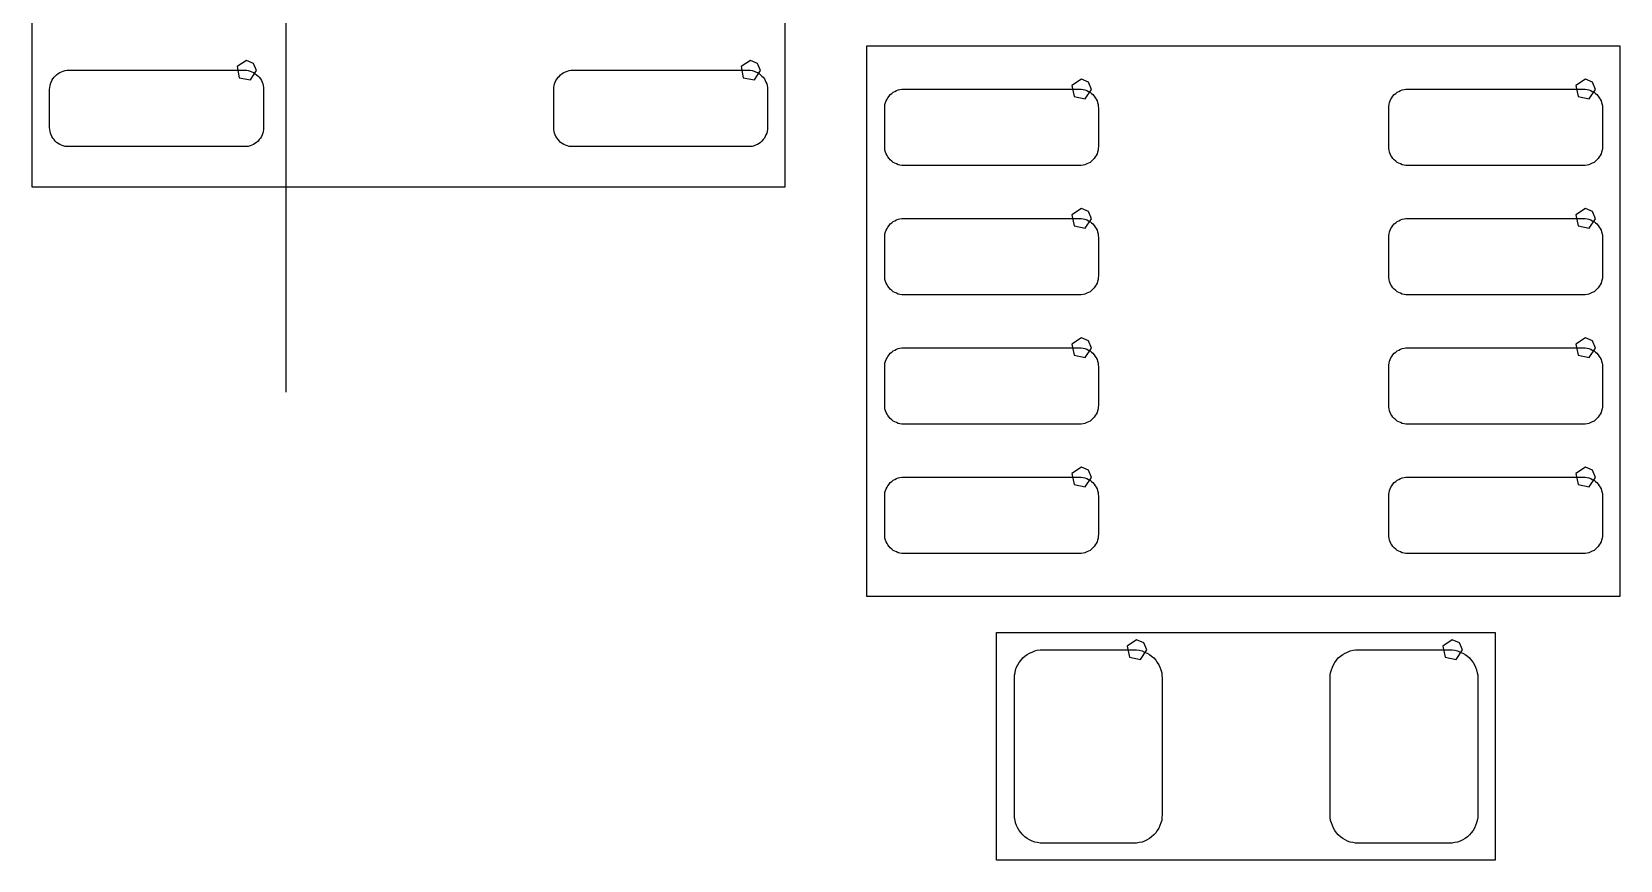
# Model space of a CAD drawing. Extents: x 114 to 258, y 8 to 198.
# Drawn here: x 204.55 to 220.15, y 170.22 to 178.35 of the extents above; entities that cross this region are included whole.
import ezdxf

# ---------------------------------------------------------------- set-up
doc = ezdxf.new("R2010")
doc.units = 0

msp = doc.modelspace()

# ---------------------------------------------------------------- linework, layer by layer
at = {"layer": 'Layer 1', "color": 7}
for points in [[(207.0481, 174.81022), (207.0481, 198.00804)], [(204.54874, 185.98876), (204.54874, 176.82952)], [(211.94776, 176.82952), (211.94776, 185.98876)], [(220.14942, 178.20874), (212.74786, 178.20874)], [(212.74786, 178.20874), (212.74786, 172.8087)], [(220.14942, 172.8087), (220.14942, 178.20874)], [(206.657194, 178.070234), (206.564806, 178.008502), (206.586483, 177.899523), (206.695462, 177.877846), (206.757194, 177.970234), (206.727905, 178.040945), (206.657194, 178.070234), (206.657194, 178.070234)], [(211.607146, 178.070234), (211.514758, 178.008502), (211.536435, 177.899523), (211.645414, 177.877846), (211.707146, 177.970234), (211.677857, 178.040945), (211.607146, 178.070234), (211.607146, 178.070234)], [(204.73416, 177.84044), (204.73924, 177.85568)], [(204.73924, 177.85568), (204.74686, 177.87346)], [(204.74686, 177.87346), (204.75702, 177.8887)], [(204.75702, 177.8887), (204.76718, 177.90394)], [(204.76718, 177.90394), (204.77988, 177.91664)], [(204.77988, 177.91664), (204.79258, 177.92934)], [(204.79258, 177.92934), (204.80782, 177.94204)], [(204.80782, 177.94204), (204.82306, 177.94966)], [(204.82306, 177.94966), (204.84084, 177.95728)], [(204.84084, 177.95728), (204.85862, 177.9649)], [(204.85862, 177.9649), (204.8764, 177.96998)], [(204.8764, 177.96998), (204.89418, 177.97252)], [(204.89418, 177.97252), (204.91196, 177.97252)], [(204.91196, 177.97252), (206.63662, 177.97252)], [(206.63662, 177.97252), (206.65694, 177.97252)], [(206.65694, 177.97252), (206.67472, 177.96998)], [(206.67472, 177.96998), (206.6925, 177.9649)], [(206.6925, 177.9649), (206.71028, 177.95728)], [(206.71028, 177.95728), (206.72552, 177.94966)], [(206.72552, 177.94966), (206.74076, 177.94204)], [(206.74076, 177.94204), (206.756, 177.92934)], [(206.756, 177.92934), (206.77124, 177.91664)], [(206.77124, 177.91664), (206.7814, 177.90394)], [(206.7814, 177.90394), (206.7941, 177.8887)], [(206.7941, 177.8887), (206.80426, 177.87346)], [(206.80426, 177.87346), (206.81188, 177.85568)], [(206.81188, 177.85568), (206.81696, 177.84044)], [(209.68208, 177.84044), (209.6897, 177.85568)], [(209.6897, 177.85568), (209.69732, 177.87346)], [(209.69732, 177.87346), (209.70748, 177.8887)], [(209.70748, 177.8887), (209.71764, 177.90394)], [(209.71764, 177.90394), (209.73034, 177.91664)], [(209.73034, 177.91664), (209.74304, 177.92934)], [(209.74304, 177.92934), (209.75828, 177.94204)], [(209.75828, 177.94204), (209.77352, 177.94966)], [(209.77352, 177.94966), (209.7913, 177.95728)], [(209.7913, 177.95728), (209.80908, 177.9649)], [(209.80908, 177.9649), (209.82686, 177.96998)], [(209.82686, 177.96998), (209.84464, 177.97252)], [(209.84464, 177.97252), (209.86242, 177.97252)], [(209.86242, 177.97252), (211.58708, 177.97252)], [(211.58708, 177.97252), (211.60486, 177.97252)], [(211.60486, 177.97252), (211.62518, 177.96998)], [(211.62518, 177.96998), (211.64296, 177.9649)], [(211.64296, 177.9649), (211.6582, 177.95728)], [(211.6582, 177.95728), (211.67598, 177.94966)], [(211.67598, 177.94966), (211.69122, 177.94204)], [(211.69122, 177.94204), (211.70646, 177.92934)], [(211.70646, 177.92934), (211.71916, 177.91664)], [(211.71916, 177.91664), (211.73186, 177.90394)], [(211.73186, 177.90394), (211.74456, 177.8887)], [(211.74456, 177.8887), (211.75218, 177.87346)], [(211.75218, 177.87346), (211.7598, 177.85568)], [(211.7598, 177.85568), (211.76742, 177.84044)], [(214.857076, 177.885322), (214.764688, 177.82359), (214.786365, 177.714611), (214.895344, 177.692934), (214.957076, 177.785322), (214.927787, 177.856033), (214.857076, 177.885322), (214.857076, 177.885322)], [(219.807282, 177.885322), (219.714894, 177.82359), (219.736571, 177.714611), (219.84555, 177.692934), (219.907282, 177.785322), (219.877993, 177.856033), (219.807282, 177.885322), (219.807282, 177.885322)], [(204.724, 177.78456), (204.72654, 177.80234)], [(204.724, 177.41118), (204.724, 177.78456)], [(204.72654, 177.80234), (204.72908, 177.82266)], [(204.72908, 177.82266), (204.73416, 177.84044)], [(206.81696, 177.84044), (206.82204, 177.82266)], [(206.82204, 177.82266), (206.82458, 177.80234)], [(206.82458, 177.80234), (206.82458, 177.78456)], [(206.82458, 177.78456), (206.82458, 177.41118)], [(209.67446, 177.78456), (209.677, 177.80234)], [(209.67446, 177.41118), (209.67446, 177.78456)], [(209.677, 177.80234), (209.67954, 177.82266)], [(209.67954, 177.82266), (209.68208, 177.84044)], [(211.76742, 177.84044), (211.7725, 177.82266)], [(211.7725, 177.82266), (211.77504, 177.80234)], [(211.77504, 177.80234), (211.77504, 177.78456)], [(211.77504, 177.78456), (211.77504, 177.41118)], [(212.94852, 177.68804), (212.95614, 177.70328)], [(212.95614, 177.70328), (212.96884, 177.71852)], [(212.96884, 177.71852), (212.979, 177.73376)], [(212.979, 177.73376), (212.99424, 177.74392)], [(212.99424, 177.74392), (213.00948, 177.75662)], [(213.00948, 177.75662), (213.02472, 177.76424)], [(213.02472, 177.76424), (213.03996, 177.7744)], [(213.03996, 177.7744), (213.05774, 177.77948)], [(213.05774, 177.77948), (213.07552, 177.78456)], [(213.07552, 177.78456), (213.0933, 177.7871)], [(213.0933, 177.7871), (213.11362, 177.7871)], [(213.11362, 177.7871), (214.83828, 177.7871)], [(214.83828, 177.7871), (214.85606, 177.7871)], [(214.85606, 177.7871), (214.87384, 177.78456)], [(214.87384, 177.78456), (214.89162, 177.77948)], [(214.89162, 177.77948), (214.9094, 177.7744)], [(214.9094, 177.7744), (214.92718, 177.76424)], [(214.92718, 177.76424), (214.94242, 177.75662)], [(214.94242, 177.75662), (214.95766, 177.74392)], [(214.95766, 177.74392), (214.97036, 177.73376)], [(214.97036, 177.73376), (214.98306, 177.71852)], [(214.98306, 177.71852), (214.99322, 177.70328)], [(214.99322, 177.70328), (215.00338, 177.68804)], [(217.89644, 177.68804), (217.9066, 177.70328)], [(217.9066, 177.70328), (217.91676, 177.71852)], [(217.91676, 177.71852), (217.92946, 177.73376)], [(217.92946, 177.73376), (217.9447, 177.74392)], [(217.9447, 177.74392), (217.9574, 177.75662)], [(217.9574, 177.75662), (217.97518, 177.76424)], [(217.97518, 177.76424), (217.99042, 177.7744)], [(217.99042, 177.7744), (218.0082, 177.77948)], [(218.0082, 177.77948), (218.02598, 177.78456)], [(218.02598, 177.78456), (218.04376, 177.7871)], [(218.04376, 177.7871), (218.06154, 177.7871)], [(218.06154, 177.7871), (219.78874, 177.7871)], [(219.78874, 177.7871), (219.80652, 177.7871)], [(219.80652, 177.7871), (219.8243, 177.78456)], [(219.8243, 177.78456), (219.84208, 177.77948)], [(219.84208, 177.77948), (219.85986, 177.7744)], [(219.85986, 177.7744), (219.8751, 177.76424)], [(219.8751, 177.76424), (219.89288, 177.75662)], [(219.89288, 177.75662), (219.90558, 177.74392)], [(219.90558, 177.74392), (219.92082, 177.73376)], [(219.92082, 177.73376), (219.93352, 177.71852)], [(219.93352, 177.71852), (219.94368, 177.70328)], [(219.94368, 177.70328), (219.95384, 177.68804)], [(212.92566, 177.61946), (212.9282, 177.63724)], [(212.92566, 177.59914), (212.92566, 177.61946)], [(212.92566, 177.22576), (212.92566, 177.59914)], [(212.9282, 177.63724), (212.93328, 177.65502)], [(212.93328, 177.65502), (212.93836, 177.6728)], [(212.93836, 177.6728), (212.94852, 177.68804)], [(215.00338, 177.68804), (215.011, 177.6728)], [(215.011, 177.6728), (215.01608, 177.65502)], [(215.01608, 177.65502), (215.02116, 177.63724)], [(215.02116, 177.63724), (215.0237, 177.61946)], [(215.0237, 177.61946), (215.02624, 177.59914)], [(215.02624, 177.59914), (215.02624, 177.22576)], [(217.87612, 177.61946), (217.87866, 177.63724)], [(217.87612, 177.59914), (217.87612, 177.61946)], [(217.87612, 177.22576), (217.87612, 177.59914)], [(217.87866, 177.63724), (217.88374, 177.65502)], [(217.88374, 177.65502), (217.88882, 177.6728)], [(217.88882, 177.6728), (217.89644, 177.68804)], [(219.95384, 177.68804), (219.96146, 177.6728)], [(219.96146, 177.6728), (219.96654, 177.65502)], [(219.96654, 177.65502), (219.97162, 177.63724)], [(219.97162, 177.63724), (219.97416, 177.61946)], [(219.97416, 177.61946), (219.97416, 177.59914)], [(219.97416, 177.59914), (219.97416, 177.22576)], [(204.72654, 177.39086), (204.724, 177.41118)], [(204.72908, 177.37308), (204.72654, 177.39086)], [(206.82458, 177.39086), (206.82204, 177.37308)], [(206.82458, 177.41118), (206.82458, 177.39086)], [(209.677, 177.39086), (209.67446, 177.41118)], [(209.67954, 177.37308), (209.677, 177.39086)], [(211.77504, 177.39086), (211.7725, 177.37308)], [(211.77504, 177.41118), (211.77504, 177.39086)], [(204.73416, 177.3553), (204.72908, 177.37308)], [(204.73924, 177.33752), (204.73416, 177.3553)], [(204.74686, 177.32228), (204.73924, 177.33752)], [(204.75702, 177.30704), (204.74686, 177.32228)], [(204.76718, 177.2918), (204.75702, 177.30704)], [(204.77988, 177.27656), (204.76718, 177.2918)], [(204.79258, 177.26386), (204.77988, 177.27656)], [(204.80782, 177.2537), (204.79258, 177.26386)], [(204.82306, 177.24354), (204.80782, 177.2537)], [(204.84084, 177.23592), (204.82306, 177.24354)], [(204.85862, 177.23084), (204.84084, 177.23592)], [(204.8764, 177.22576), (204.85862, 177.23084)], [(204.89418, 177.22322), (204.8764, 177.22576)], [(206.67472, 177.22576), (206.65694, 177.22322)], [(206.6925, 177.23084), (206.67472, 177.22576)], [(206.71028, 177.23592), (206.6925, 177.23084)], [(206.72552, 177.24354), (206.71028, 177.23592)], [(206.74076, 177.2537), (206.72552, 177.24354)], [(206.756, 177.26386), (206.74076, 177.2537)], [(206.77124, 177.27656), (206.756, 177.26386)], [(206.7814, 177.2918), (206.77124, 177.27656)], [(206.7941, 177.30704), (206.7814, 177.2918)], [(206.80426, 177.32228), (206.7941, 177.30704)], [(206.81188, 177.33752), (206.80426, 177.32228)], [(206.81696, 177.3553), (206.81188, 177.33752)], [(206.82204, 177.37308), (206.81696, 177.3553)], [(209.68208, 177.3553), (209.67954, 177.37308)], [(209.6897, 177.33752), (209.68208, 177.3553)], [(209.69732, 177.32228), (209.6897, 177.33752)], [(209.70748, 177.30704), (209.69732, 177.32228)], [(209.71764, 177.2918), (209.70748, 177.30704)], [(209.73034, 177.27656), (209.71764, 177.2918)], [(209.74304, 177.26386), (209.73034, 177.27656)], [(209.75828, 177.2537), (209.74304, 177.26386)], [(209.77352, 177.24354), (209.75828, 177.2537)], [(209.7913, 177.23592), (209.77352, 177.24354)], [(209.80908, 177.23084), (209.7913, 177.23592)], [(209.82686, 177.22576), (209.80908, 177.23084)], [(209.84464, 177.22322), (209.82686, 177.22576)], [(211.62518, 177.22576), (211.60486, 177.22322)], [(211.64296, 177.23084), (211.62518, 177.22576)], [(211.6582, 177.23592), (211.64296, 177.23084)], [(211.67598, 177.24354), (211.6582, 177.23592)], [(211.69122, 177.2537), (211.67598, 177.24354)], [(211.70646, 177.26386), (211.69122, 177.2537)], [(211.71916, 177.27656), (211.70646, 177.26386)], [(211.73186, 177.2918), (211.71916, 177.27656)], [(211.74456, 177.30704), (211.73186, 177.2918)], [(211.75218, 177.32228), (211.74456, 177.30704)], [(211.7598, 177.33752), (211.75218, 177.32228)], [(211.76742, 177.3553), (211.7598, 177.33752)], [(211.7725, 177.37308), (211.76742, 177.3553)], [(212.92566, 177.20544), (212.92566, 177.22576)], [(215.02624, 177.22576), (215.0237, 177.20544)], [(217.87612, 177.20544), (217.87612, 177.22576)], [(219.97416, 177.22576), (219.97416, 177.20544)], [(204.91196, 177.22322), (204.89418, 177.22322)], [(206.63662, 177.22322), (204.91196, 177.22322)], [(206.65694, 177.22322), (206.63662, 177.22322)], [(209.86242, 177.22322), (209.84464, 177.22322)], [(211.58708, 177.22322), (209.86242, 177.22322)], [(211.60486, 177.22322), (211.58708, 177.22322)], [(212.9282, 177.18766), (212.92566, 177.20544)], [(212.93328, 177.16988), (212.9282, 177.18766)], [(212.93836, 177.1521), (212.93328, 177.16988)], [(212.94852, 177.13686), (212.93836, 177.1521)], [(212.95614, 177.12162), (212.94852, 177.13686)], [(212.96884, 177.10638), (212.95614, 177.12162)], [(212.979, 177.09368), (212.96884, 177.10638)], [(212.99424, 177.08098), (212.979, 177.09368)], [(213.00948, 177.06828), (212.99424, 177.08098)], [(213.02472, 177.06066), (213.00948, 177.06828)], [(214.94242, 177.06828), (214.92718, 177.06066)], [(214.95766, 177.08098), (214.94242, 177.06828)], [(214.97036, 177.09368), (214.95766, 177.08098)], [(214.98306, 177.10638), (214.97036, 177.09368)], [(214.99322, 177.12162), (214.98306, 177.10638)], [(215.00338, 177.13686), (214.99322, 177.12162)], [(215.011, 177.1521), (215.00338, 177.13686)], [(215.01608, 177.16988), (215.011, 177.1521)], [(215.02116, 177.18766), (215.01608, 177.16988)], [(215.0237, 177.20544), (215.02116, 177.18766)], [(217.87866, 177.18766), (217.87612, 177.20544)], [(217.88374, 177.16988), (217.87866, 177.18766)], [(217.88882, 177.1521), (217.88374, 177.16988)], [(217.89644, 177.13686), (217.88882, 177.1521)], [(217.9066, 177.12162), (217.89644, 177.13686)], [(217.91676, 177.10638), (217.9066, 177.12162)], [(217.92946, 177.09368), (217.91676, 177.10638)], [(217.9447, 177.08098), (217.92946, 177.09368)], [(217.9574, 177.06828), (217.9447, 177.08098)], [(217.97518, 177.06066), (217.9574, 177.06828)], [(219.89288, 177.06828), (219.8751, 177.06066)], [(219.90558, 177.08098), (219.89288, 177.06828)], [(219.92082, 177.09368), (219.90558, 177.08098)], [(219.93352, 177.10638), (219.92082, 177.09368)], [(219.94368, 177.12162), (219.93352, 177.10638)], [(219.95384, 177.13686), (219.94368, 177.12162)], [(219.96146, 177.1521), (219.95384, 177.13686)], [(219.96654, 177.16988), (219.96146, 177.1521)], [(219.97162, 177.18766), (219.96654, 177.16988)], [(219.97416, 177.20544), (219.97162, 177.18766)], [(213.03996, 177.05304), (213.02472, 177.06066)], [(213.05774, 177.04542), (213.03996, 177.05304)], [(213.07552, 177.04034), (213.05774, 177.04542)], [(213.0933, 177.0378), (213.07552, 177.04034)], [(213.11362, 177.0378), (213.0933, 177.0378)], [(214.83828, 177.0378), (213.11362, 177.0378)], [(214.85606, 177.0378), (214.83828, 177.0378)], [(214.87384, 177.04034), (214.85606, 177.0378)], [(214.89162, 177.04542), (214.87384, 177.04034)], [(214.9094, 177.05304), (214.89162, 177.04542)], [(214.92718, 177.06066), (214.9094, 177.05304)], [(217.99042, 177.05304), (217.97518, 177.06066)], [(218.0082, 177.04542), (217.99042, 177.05304)], [(218.02598, 177.04034), (218.0082, 177.04542)], [(218.04376, 177.0378), (218.02598, 177.04034)], [(218.06154, 177.0378), (218.04376, 177.0378)], [(219.78874, 177.0378), (218.06154, 177.0378)], [(219.80652, 177.0378), (219.78874, 177.0378)], [(219.8243, 177.04034), (219.80652, 177.0378)], [(219.84208, 177.04542), (219.8243, 177.04034)], [(219.85986, 177.05304), (219.84208, 177.04542)], [(219.8751, 177.06066), (219.85986, 177.05304)], [(204.54874, 176.82952), (211.94776, 176.82952)], [(214.857076, 176.615322), (214.764688, 176.55359), (214.786365, 176.444611), (214.895344, 176.422934), (214.957076, 176.515322), (214.927787, 176.586033), (214.857076, 176.615322), (214.857076, 176.615322)], [(219.807282, 176.615322), (219.714894, 176.55359), (219.736571, 176.444611), (219.84555, 176.422934), (219.907282, 176.515322), (219.877993, 176.586033), (219.807282, 176.615322), (219.807282, 176.615322)], [(212.95614, 176.43328), (212.96884, 176.44852)], [(212.96884, 176.44852), (212.979, 176.46376)], [(212.979, 176.46376), (212.99424, 176.47392)], [(212.99424, 176.47392), (213.00948, 176.48662)], [(213.00948, 176.48662), (213.02472, 176.49424)], [(213.02472, 176.49424), (213.03996, 176.5044)], [(213.03996, 176.5044), (213.05774, 176.50948)], [(213.05774, 176.50948), (213.07552, 176.51456)], [(213.07552, 176.51456), (213.0933, 176.5171)], [(213.0933, 176.5171), (213.11362, 176.5171)], [(213.11362, 176.5171), (214.83828, 176.5171)], [(214.83828, 176.5171), (214.85606, 176.5171)], [(214.85606, 176.5171), (214.87384, 176.51456)], [(214.87384, 176.51456), (214.89162, 176.50948)], [(214.89162, 176.50948), (214.9094, 176.5044)], [(214.9094, 176.5044), (214.92718, 176.49424)], [(214.92718, 176.49424), (214.94242, 176.48662)], [(214.94242, 176.48662), (214.95766, 176.47392)], [(214.95766, 176.47392), (214.97036, 176.46376)], [(214.97036, 176.46376), (214.98306, 176.44852)], [(214.98306, 176.44852), (214.99322, 176.43328)], [(217.9066, 176.43328), (217.91676, 176.44852)], [(217.91676, 176.44852), (217.92946, 176.46376)], [(217.92946, 176.46376), (217.9447, 176.47392)], [(217.9447, 176.47392), (217.9574, 176.48662)], [(217.9574, 176.48662), (217.97518, 176.49424)], [(217.97518, 176.49424), (217.99042, 176.5044)], [(217.99042, 176.5044), (218.0082, 176.50948)], [(218.0082, 176.50948), (218.02598, 176.51456)], [(218.02598, 176.51456), (218.04376, 176.5171)], [(218.04376, 176.5171), (218.06154, 176.5171)], [(218.06154, 176.5171), (219.78874, 176.5171)], [(219.78874, 176.5171), (219.80652, 176.5171)], [(219.80652, 176.5171), (219.8243, 176.51456)], [(219.8243, 176.51456), (219.84208, 176.50948)], [(219.84208, 176.50948), (219.85986, 176.5044)], [(219.85986, 176.5044), (219.8751, 176.49424)], [(219.8751, 176.49424), (219.89288, 176.48662)], [(219.89288, 176.48662), (219.90558, 176.47392)], [(219.90558, 176.47392), (219.92082, 176.46376)], [(219.92082, 176.46376), (219.93352, 176.44852)], [(219.93352, 176.44852), (219.94368, 176.43328)], [(212.92566, 176.34946), (212.9282, 176.36724)], [(212.92566, 176.32914), (212.92566, 176.34946)], [(212.92566, 175.95576), (212.92566, 176.32914)], [(212.9282, 176.36724), (212.93328, 176.38502)], [(212.93328, 176.38502), (212.93836, 176.4028)], [(212.93836, 176.4028), (212.94852, 176.41804)], [(212.94852, 176.41804), (212.95614, 176.43328)], [(214.99322, 176.43328), (215.00338, 176.41804)], [(215.00338, 176.41804), (215.011, 176.4028)], [(215.011, 176.4028), (215.01608, 176.38502)], [(215.01608, 176.38502), (215.02116, 176.36724)], [(215.02116, 176.36724), (215.0237, 176.34946)], [(215.0237, 176.34946), (215.02624, 176.32914)], [(215.02624, 176.32914), (215.02624, 175.95576)], [(217.87612, 176.34946), (217.87866, 176.36724)], [(217.87612, 176.32914), (217.87612, 176.34946)], [(217.87612, 175.95576), (217.87612, 176.32914)], [(217.87866, 176.36724), (217.88374, 176.38502)], [(217.88374, 176.38502), (217.88882, 176.4028)], [(217.88882, 176.4028), (217.89644, 176.41804)], [(217.89644, 176.41804), (217.9066, 176.43328)], [(219.94368, 176.43328), (219.95384, 176.41804)], [(219.95384, 176.41804), (219.96146, 176.4028)], [(219.96146, 176.4028), (219.96654, 176.38502)], [(219.96654, 176.38502), (219.97162, 176.36724)], [(219.97162, 176.36724), (219.97416, 176.34946)], [(219.97416, 176.34946), (219.97416, 176.32914)], [(219.97416, 176.32914), (219.97416, 175.95576)], [(212.92566, 175.93544), (212.92566, 175.95576)], [(212.9282, 175.91766), (212.92566, 175.93544)], [(212.93328, 175.89988), (212.9282, 175.91766)], [(212.93836, 175.8821), (212.93328, 175.89988)], [(212.94852, 175.86686), (212.93836, 175.8821)], [(212.95614, 175.85162), (212.94852, 175.86686)], [(212.96884, 175.83638), (212.95614, 175.85162)], [(212.979, 175.82368), (212.96884, 175.83638)], [(212.99424, 175.81098), (212.979, 175.82368)], [(214.97036, 175.82368), (214.95766, 175.81098)], [(214.98306, 175.83638), (214.97036, 175.82368)], [(214.99322, 175.85162), (214.98306, 175.83638)], [(215.00338, 175.86686), (214.99322, 175.85162)], [(215.011, 175.8821), (215.00338, 175.86686)], [(215.01608, 175.89988), (215.011, 175.8821)], [(215.02116, 175.91766), (215.01608, 175.89988)], [(215.0237, 175.93544), (215.02116, 175.91766)], [(215.02624, 175.95576), (215.0237, 175.93544)], [(217.87612, 175.93544), (217.87612, 175.95576)], [(217.87866, 175.91766), (217.87612, 175.93544)], [(217.88374, 175.89988), (217.87866, 175.91766)], [(217.88882, 175.8821), (217.88374, 175.89988)], [(217.89644, 175.86686), (217.88882, 175.8821)], [(217.9066, 175.85162), (217.89644, 175.86686)], [(217.91676, 175.83638), (217.9066, 175.85162)], [(217.92946, 175.82368), (217.91676, 175.83638)], [(217.9447, 175.81098), (217.92946, 175.82368)], [(219.92082, 175.82368), (219.90558, 175.81098)], [(219.93352, 175.83638), (219.92082, 175.82368)], [(219.94368, 175.85162), (219.93352, 175.83638)], [(219.95384, 175.86686), (219.94368, 175.85162)], [(219.96146, 175.8821), (219.95384, 175.86686)], [(219.96654, 175.89988), (219.96146, 175.8821)], [(219.97162, 175.91766), (219.96654, 175.89988)], [(219.97416, 175.93544), (219.97162, 175.91766)], [(219.97416, 175.95576), (219.97416, 175.93544)], [(213.00948, 175.79828), (212.99424, 175.81098)], [(213.02472, 175.79066), (213.00948, 175.79828)], [(213.03996, 175.78304), (213.02472, 175.79066)], [(213.05774, 175.77542), (213.03996, 175.78304)], [(213.07552, 175.77034), (213.05774, 175.77542)], [(213.0933, 175.7678), (213.07552, 175.77034)], [(213.11362, 175.7678), (213.0933, 175.7678)], [(214.83828, 175.7678), (213.11362, 175.7678)], [(214.85606, 175.7678), (214.83828, 175.7678)], [(214.87384, 175.77034), (214.85606, 175.7678)], [(214.89162, 175.77542), (214.87384, 175.77034)], [(214.9094, 175.78304), (214.89162, 175.77542)], [(214.92718, 175.79066), (214.9094, 175.78304)], [(214.94242, 175.79828), (214.92718, 175.79066)], [(214.95766, 175.81098), (214.94242, 175.79828)], [(217.9574, 175.79828), (217.9447, 175.81098)], [(217.97518, 175.79066), (217.9574, 175.79828)], [(217.99042, 175.78304), (217.97518, 175.79066)], [(218.0082, 175.77542), (217.99042, 175.78304)], [(218.02598, 175.77034), (218.0082, 175.77542)], [(218.04376, 175.7678), (218.02598, 175.77034)], [(218.06154, 175.7678), (218.04376, 175.7678)], [(219.78874, 175.7678), (218.06154, 175.7678)], [(219.80652, 175.7678), (219.78874, 175.7678)], [(219.8243, 175.77034), (219.80652, 175.7678)], [(219.84208, 175.77542), (219.8243, 175.77034)], [(219.85986, 175.78304), (219.84208, 175.77542)], [(219.8751, 175.79066), (219.85986, 175.78304)], [(219.89288, 175.79828), (219.8751, 175.79066)], [(219.90558, 175.81098), (219.89288, 175.79828)], [(212.979, 175.19376), (212.99424, 175.20392)], [(212.99424, 175.20392), (213.00948, 175.21662)], [(213.00948, 175.21662), (213.02472, 175.22424)], [(213.02472, 175.22424), (213.03996, 175.2344)], [(213.03996, 175.2344), (213.05774, 175.23948)], [(213.05774, 175.23948), (213.07552, 175.24456)], [(213.07552, 175.24456), (213.0933, 175.2471)], [(213.0933, 175.2471), (213.11362, 175.2471)], [(213.11362, 175.2471), (214.83828, 175.2471)], [(214.857076, 175.345322), (214.764688, 175.28359), (214.786365, 175.174611), (214.895344, 175.152934), (214.957076, 175.245322), (214.927787, 175.316033), (214.857076, 175.345322), (214.857076, 175.345322)], [(214.83828, 175.2471), (214.85606, 175.2471)], [(214.85606, 175.2471), (214.87384, 175.24456)], [(214.87384, 175.24456), (214.89162, 175.23948)], [(214.89162, 175.23948), (214.9094, 175.2344)], [(214.9094, 175.2344), (214.92718, 175.22424)], [(214.92718, 175.22424), (214.94242, 175.21662)], [(214.94242, 175.21662), (214.95766, 175.20392)], [(214.95766, 175.20392), (214.97036, 175.19376)], [(217.92946, 175.19376), (217.9447, 175.20392)], [(217.9447, 175.20392), (217.9574, 175.21662)], [(217.9574, 175.21662), (217.97518, 175.22424)], [(217.97518, 175.22424), (217.99042, 175.2344)], [(217.99042, 175.2344), (218.0082, 175.23948)], [(218.0082, 175.23948), (218.02598, 175.24456)], [(218.02598, 175.24456), (218.04376, 175.2471)], [(218.04376, 175.2471), (218.06154, 175.2471)], [(218.06154, 175.2471), (219.78874, 175.2471)], [(219.807282, 175.345322), (219.714894, 175.28359), (219.736571, 175.174611), (219.84555, 175.152934), (219.907282, 175.245322), (219.877993, 175.316033), (219.807282, 175.345322), (219.807282, 175.345322)], [(219.78874, 175.2471), (219.80652, 175.2471)], [(219.80652, 175.2471), (219.8243, 175.24456)], [(219.8243, 175.24456), (219.84208, 175.23948)], [(219.84208, 175.23948), (219.85986, 175.2344)], [(219.85986, 175.2344), (219.8751, 175.22424)], [(219.8751, 175.22424), (219.89288, 175.21662)], [(219.89288, 175.21662), (219.90558, 175.20392)], [(219.90558, 175.20392), (219.92082, 175.19376)], [(212.92566, 175.07946), (212.9282, 175.09724)], [(212.92566, 175.05914), (212.92566, 175.07946)], [(212.92566, 174.68576), (212.92566, 175.05914)], [(212.9282, 175.09724), (212.93328, 175.11502)], [(212.93328, 175.11502), (212.93836, 175.1328)], [(212.93836, 175.1328), (212.94852, 175.14804)], [(212.94852, 175.14804), (212.95614, 175.16328)], [(212.95614, 175.16328), (212.96884, 175.17852)], [(212.96884, 175.17852), (212.979, 175.19376)], [(214.97036, 175.19376), (214.98306, 175.17852)], [(214.98306, 175.17852), (214.99322, 175.16328)], [(214.99322, 175.16328), (215.00338, 175.14804)], [(215.00338, 175.14804), (215.011, 175.1328)], [(215.011, 175.1328), (215.01608, 175.11502)], [(215.01608, 175.11502), (215.02116, 175.09724)], [(215.02116, 175.09724), (215.0237, 175.07946)], [(215.0237, 175.07946), (215.02624, 175.05914)], [(215.02624, 175.05914), (215.02624, 174.68576)], [(217.87612, 175.07946), (217.87866, 175.09724)], [(217.87612, 175.05914), (217.87612, 175.07946)], [(217.87612, 174.68576), (217.87612, 175.05914)], [(217.87866, 175.09724), (217.88374, 175.11502)], [(217.88374, 175.11502), (217.88882, 175.1328)], [(217.88882, 175.1328), (217.89644, 175.14804)], [(217.89644, 175.14804), (217.9066, 175.16328)], [(217.9066, 175.16328), (217.91676, 175.17852)], [(217.91676, 175.17852), (217.92946, 175.19376)], [(219.92082, 175.19376), (219.93352, 175.17852)], [(219.93352, 175.17852), (219.94368, 175.16328)], [(219.94368, 175.16328), (219.95384, 175.14804)], [(219.95384, 175.14804), (219.96146, 175.1328)], [(219.96146, 175.1328), (219.96654, 175.11502)], [(219.96654, 175.11502), (219.97162, 175.09724)], [(219.97162, 175.09724), (219.97416, 175.07946)], [(219.97416, 175.07946), (219.97416, 175.05914)], [(219.97416, 175.05914), (219.97416, 174.68576)], [(212.92566, 174.66544), (212.92566, 174.68576)], [(212.9282, 174.64766), (212.92566, 174.66544)], [(212.93328, 174.62988), (212.9282, 174.64766)], [(212.93836, 174.6121), (212.93328, 174.62988)], [(212.94852, 174.59686), (212.93836, 174.6121)], [(212.95614, 174.58162), (212.94852, 174.59686)], [(212.96884, 174.56638), (212.95614, 174.58162)], [(214.99322, 174.58162), (214.98306, 174.56638)], [(215.00338, 174.59686), (214.99322, 174.58162)], [(215.011, 174.6121), (215.00338, 174.59686)], [(215.01608, 174.62988), (215.011, 174.6121)], [(215.02116, 174.64766), (215.01608, 174.62988)], [(215.0237, 174.66544), (215.02116, 174.64766)], [(215.02624, 174.68576), (215.0237, 174.66544)], [(217.87612, 174.66544), (217.87612, 174.68576)], [(217.87866, 174.64766), (217.87612, 174.66544)], [(217.88374, 174.62988), (217.87866, 174.64766)], [(217.88882, 174.6121), (217.88374, 174.62988)], [(217.89644, 174.59686), (217.88882, 174.6121)], [(217.9066, 174.58162), (217.89644, 174.59686)], [(217.91676, 174.56638), (217.9066, 174.58162)], [(219.94368, 174.58162), (219.93352, 174.56638)], [(219.95384, 174.59686), (219.94368, 174.58162)], [(219.96146, 174.6121), (219.95384, 174.59686)], [(219.96654, 174.62988), (219.96146, 174.6121)], [(219.97162, 174.64766), (219.96654, 174.62988)], [(219.97416, 174.66544), (219.97162, 174.64766)], [(219.97416, 174.68576), (219.97416, 174.66544)], [(212.979, 174.55368), (212.96884, 174.56638)], [(212.99424, 174.54098), (212.979, 174.55368)], [(213.00948, 174.52828), (212.99424, 174.54098)], [(213.02472, 174.52066), (213.00948, 174.52828)], [(213.03996, 174.51304), (213.02472, 174.52066)], [(213.05774, 174.50542), (213.03996, 174.51304)], [(213.07552, 174.50034), (213.05774, 174.50542)], [(213.0933, 174.4978), (213.07552, 174.50034)], [(213.11362, 174.4978), (213.0933, 174.4978)], [(214.83828, 174.4978), (213.11362, 174.4978)], [(214.85606, 174.4978), (214.83828, 174.4978)], [(214.87384, 174.50034), (214.85606, 174.4978)], [(214.89162, 174.50542), (214.87384, 174.50034)], [(214.9094, 174.51304), (214.89162, 174.50542)], [(214.92718, 174.52066), (214.9094, 174.51304)], [(214.94242, 174.52828), (214.92718, 174.52066)], [(214.95766, 174.54098), (214.94242, 174.52828)], [(214.97036, 174.55368), (214.95766, 174.54098)], [(214.98306, 174.56638), (214.97036, 174.55368)], [(217.92946, 174.55368), (217.91676, 174.56638)], [(217.9447, 174.54098), (217.92946, 174.55368)], [(217.9574, 174.52828), (217.9447, 174.54098)], [(217.97518, 174.52066), (217.9574, 174.52828)], [(217.99042, 174.51304), (217.97518, 174.52066)], [(218.0082, 174.50542), (217.99042, 174.51304)], [(218.02598, 174.50034), (218.0082, 174.50542)], [(218.04376, 174.4978), (218.02598, 174.50034)], [(218.06154, 174.4978), (218.04376, 174.4978)], [(219.78874, 174.4978), (218.06154, 174.4978)], [(219.80652, 174.4978), (219.78874, 174.4978)], [(219.8243, 174.50034), (219.80652, 174.4978)], [(219.84208, 174.50542), (219.8243, 174.50034)], [(219.85986, 174.51304), (219.84208, 174.50542)], [(219.8751, 174.52066), (219.85986, 174.51304)], [(219.89288, 174.52828), (219.8751, 174.52066)], [(219.90558, 174.54098), (219.89288, 174.52828)], [(219.92082, 174.55368), (219.90558, 174.54098)], [(219.93352, 174.56638), (219.92082, 174.55368)], [(213.00948, 173.94662), (213.02472, 173.95424)], [(213.02472, 173.95424), (213.03996, 173.9644)], [(213.03996, 173.9644), (213.05774, 173.96948)], [(213.05774, 173.96948), (213.07552, 173.97456)], [(213.07552, 173.97456), (213.0933, 173.9771)], [(213.0933, 173.9771), (213.11362, 173.9771)], [(213.11362, 173.9771), (214.83828, 173.9771)], [(214.857076, 174.075322), (214.764688, 174.01359), (214.786365, 173.904611), (214.895344, 173.882934), (214.957076, 173.975322), (214.927787, 174.046033), (214.857076, 174.075322), (214.857076, 174.075322)], [(214.83828, 173.9771), (214.85606, 173.9771)], [(214.85606, 173.9771), (214.87384, 173.97456)], [(214.87384, 173.97456), (214.89162, 173.96948)], [(214.89162, 173.96948), (214.9094, 173.9644)], [(214.9094, 173.9644), (214.92718, 173.95424)], [(214.92718, 173.95424), (214.94242, 173.94662)], [(217.9574, 173.94662), (217.97518, 173.95424)], [(217.97518, 173.95424), (217.99042, 173.9644)], [(217.99042, 173.9644), (218.0082, 173.96948)], [(218.0082, 173.96948), (218.02598, 173.97456)], [(218.02598, 173.97456), (218.04376, 173.9771)], [(218.04376, 173.9771), (218.06154, 173.9771)], [(218.06154, 173.9771), (219.78874, 173.9771)], [(219.807282, 174.075322), (219.714894, 174.01359), (219.736571, 173.904611), (219.84555, 173.882934), (219.907282, 173.975322), (219.877993, 174.046033), (219.807282, 174.075322), (219.807282, 174.075322)], [(219.78874, 173.9771), (219.80652, 173.9771)], [(219.80652, 173.9771), (219.8243, 173.97456)], [(219.8243, 173.97456), (219.84208, 173.96948)], [(219.84208, 173.96948), (219.85986, 173.9644)], [(219.85986, 173.9644), (219.8751, 173.95424)], [(219.8751, 173.95424), (219.89288, 173.94662)], [(212.92566, 173.80946), (212.9282, 173.82724)], [(212.92566, 173.78914), (212.92566, 173.80946)], [(212.9282, 173.82724), (212.93328, 173.84502)], [(212.93328, 173.84502), (212.93836, 173.8628)], [(212.93836, 173.8628), (212.94852, 173.87804)], [(212.94852, 173.87804), (212.95614, 173.89328)], [(212.95614, 173.89328), (212.96884, 173.90852)], [(212.96884, 173.90852), (212.979, 173.92376)], [(212.979, 173.92376), (212.99424, 173.93392)], [(212.99424, 173.93392), (213.00948, 173.94662)], [(214.94242, 173.94662), (214.95766, 173.93392)], [(214.95766, 173.93392), (214.97036, 173.92376)], [(214.97036, 173.92376), (214.98306, 173.90852)], [(214.98306, 173.90852), (214.99322, 173.89328)], [(214.99322, 173.89328), (215.00338, 173.87804)], [(215.00338, 173.87804), (215.011, 173.8628)], [(215.011, 173.8628), (215.01608, 173.84502)], [(215.01608, 173.84502), (215.02116, 173.82724)], [(215.02116, 173.82724), (215.0237, 173.80946)], [(215.0237, 173.80946), (215.02624, 173.78914)], [(217.87612, 173.80946), (217.87866, 173.82724)], [(217.87612, 173.78914), (217.87612, 173.80946)], [(217.87866, 173.82724), (217.88374, 173.84502)], [(217.88374, 173.84502), (217.88882, 173.8628)], [(217.88882, 173.8628), (217.89644, 173.87804)], [(217.89644, 173.87804), (217.9066, 173.89328)], [(217.9066, 173.89328), (217.91676, 173.90852)], [(217.91676, 173.90852), (217.92946, 173.92376)], [(217.92946, 173.92376), (217.9447, 173.93392)], [(217.9447, 173.93392), (217.9574, 173.94662)], [(219.89288, 173.94662), (219.90558, 173.93392)], [(219.90558, 173.93392), (219.92082, 173.92376)], [(219.92082, 173.92376), (219.93352, 173.90852)], [(219.93352, 173.90852), (219.94368, 173.89328)], [(219.94368, 173.89328), (219.95384, 173.87804)], [(219.95384, 173.87804), (219.96146, 173.8628)], [(219.96146, 173.8628), (219.96654, 173.84502)], [(219.96654, 173.84502), (219.97162, 173.82724)], [(219.97162, 173.82724), (219.97416, 173.80946)], [(219.97416, 173.80946), (219.97416, 173.78914)], [(212.92566, 173.41576), (212.92566, 173.78914)], [(215.02624, 173.78914), (215.02624, 173.41576)], [(217.87612, 173.41576), (217.87612, 173.78914)], [(219.97416, 173.78914), (219.97416, 173.41576)], [(212.92566, 173.39544), (212.92566, 173.41576)], [(212.9282, 173.37766), (212.92566, 173.39544)], [(212.93328, 173.35988), (212.9282, 173.37766)], [(212.93836, 173.3421), (212.93328, 173.35988)], [(212.94852, 173.32686), (212.93836, 173.3421)], [(212.95614, 173.31162), (212.94852, 173.32686)], [(215.00338, 173.32686), (214.99322, 173.31162)], [(215.011, 173.3421), (215.00338, 173.32686)], [(215.01608, 173.35988), (215.011, 173.3421)], [(215.02116, 173.37766), (215.01608, 173.35988)], [(215.0237, 173.39544), (215.02116, 173.37766)], [(215.02624, 173.41576), (215.0237, 173.39544)], [(217.87612, 173.39544), (217.87612, 173.41576)], [(217.87866, 173.37766), (217.87612, 173.39544)], [(217.88374, 173.35988), (217.87866, 173.37766)], [(217.88882, 173.3421), (217.88374, 173.35988)], [(217.89644, 173.32686), (217.88882, 173.3421)], [(217.9066, 173.31162), (217.89644, 173.32686)], [(219.95384, 173.32686), (219.94368, 173.31162)], [(219.96146, 173.3421), (219.95384, 173.32686)], [(219.96654, 173.35988), (219.96146, 173.3421)], [(219.97162, 173.37766), (219.96654, 173.35988)], [(219.97416, 173.39544), (219.97162, 173.37766)], [(219.97416, 173.41576), (219.97416, 173.39544)], [(212.96884, 173.29638), (212.95614, 173.31162)], [(212.979, 173.28368), (212.96884, 173.29638)], [(212.99424, 173.27098), (212.979, 173.28368)], [(213.00948, 173.25828), (212.99424, 173.27098)], [(213.02472, 173.25066), (213.00948, 173.25828)], [(213.03996, 173.24304), (213.02472, 173.25066)], [(213.05774, 173.23542), (213.03996, 173.24304)], [(213.07552, 173.23034), (213.05774, 173.23542)], [(213.0933, 173.2278), (213.07552, 173.23034)], [(213.11362, 173.2278), (213.0933, 173.2278)], [(214.83828, 173.2278), (213.11362, 173.2278)], [(214.85606, 173.2278), (214.83828, 173.2278)], [(214.87384, 173.23034), (214.85606, 173.2278)], [(214.89162, 173.23542), (214.87384, 173.23034)], [(214.9094, 173.24304), (214.89162, 173.23542)], [(214.92718, 173.25066), (214.9094, 173.24304)], [(214.94242, 173.25828), (214.92718, 173.25066)], [(214.95766, 173.27098), (214.94242, 173.25828)], [(214.97036, 173.28368), (214.95766, 173.27098)], [(214.98306, 173.29638), (214.97036, 173.28368)], [(214.99322, 173.31162), (214.98306, 173.29638)], [(217.91676, 173.29638), (217.9066, 173.31162)], [(217.92946, 173.28368), (217.91676, 173.29638)], [(217.9447, 173.27098), (217.92946, 173.28368)], [(217.9574, 173.25828), (217.9447, 173.27098)], [(217.97518, 173.25066), (217.9574, 173.25828)], [(217.99042, 173.24304), (217.97518, 173.25066)], [(218.0082, 173.23542), (217.99042, 173.24304)], [(218.02598, 173.23034), (218.0082, 173.23542)], [(218.04376, 173.2278), (218.02598, 173.23034)], [(218.06154, 173.2278), (218.04376, 173.2278)], [(219.78874, 173.2278), (218.06154, 173.2278)], [(219.80652, 173.2278), (219.78874, 173.2278)], [(219.8243, 173.23034), (219.80652, 173.2278)], [(219.84208, 173.23542), (219.8243, 173.23034)], [(219.85986, 173.24304), (219.84208, 173.23542)], [(219.8751, 173.25066), (219.85986, 173.24304)], [(219.89288, 173.25828), (219.8751, 173.25066)], [(219.90558, 173.27098), (219.89288, 173.25828)], [(219.92082, 173.28368), (219.90558, 173.27098)], [(219.93352, 173.29638), (219.92082, 173.28368)], [(219.94368, 173.31162), (219.93352, 173.29638)], [(212.74786, 172.8087), (220.14942, 172.8087)], [(214.02294, 170.21536), (214.02294, 172.4531)], [(214.02294, 172.4531), (218.9226, 172.4531)], [(218.9226, 172.4531), (218.9226, 170.21536)], [(214.30234, 172.21942), (214.3252, 172.23466)], [(214.3252, 172.23466), (214.34806, 172.2499)], [(214.34806, 172.2499), (214.37346, 172.26006)], [(214.37346, 172.26006), (214.39886, 172.27022)], [(214.39886, 172.27022), (214.42426, 172.27784)], [(214.42426, 172.27784), (214.4522, 172.28038)], [(214.4522, 172.28038), (214.48014, 172.28292)], [(214.48014, 172.28292), (215.37168, 172.28292)], [(215.399874, 172.379872), (215.307486, 172.31814), (215.329163, 172.209161), (215.438142, 172.187484), (215.499874, 172.279872), (215.470585, 172.350583), (215.399874, 172.379872), (215.399874, 172.379872)], [(215.37168, 172.28292), (215.39962, 172.28038)], [(215.39962, 172.28038), (215.42502, 172.27784)], [(215.42502, 172.27784), (215.45296, 172.27022)], [(215.45296, 172.27022), (215.47836, 172.26006)], [(215.47836, 172.26006), (215.50376, 172.2499)], [(215.50376, 172.2499), (215.52662, 172.23466)], [(215.52662, 172.23466), (215.54694, 172.21942)], [(217.40114, 172.21942), (217.424, 172.23466)], [(217.424, 172.23466), (217.44686, 172.2499)], [(217.44686, 172.2499), (217.47226, 172.26006)], [(217.47226, 172.26006), (217.49766, 172.27022)], [(217.49766, 172.27022), (217.5256, 172.27784)], [(217.5256, 172.27784), (217.551, 172.28038)], [(217.551, 172.28038), (217.57894, 172.28292)], [(217.57894, 172.28292), (218.47048, 172.28292)], [(218.49969, 172.379872), (218.407302, 172.31814), (218.428979, 172.209161), (218.537958, 172.187484), (218.59969, 172.279872), (218.570401, 172.350583), (218.49969, 172.379872), (218.49969, 172.379872)], [(218.47048, 172.28292), (218.49842, 172.28038)], [(218.49842, 172.28038), (218.52636, 172.27784)], [(218.52636, 172.27784), (218.55176, 172.27022)], [(218.55176, 172.27022), (218.57716, 172.26006)], [(218.57716, 172.26006), (218.60256, 172.2499)], [(218.60256, 172.2499), (218.62542, 172.23466)], [(218.62542, 172.23466), (218.64828, 172.21942)], [(214.20582, 172.05686), (214.2109, 172.0848)], [(214.2109, 172.0848), (214.22106, 172.1102)], [(214.22106, 172.1102), (214.23376, 172.1356)], [(214.23376, 172.1356), (214.24646, 172.15846)], [(214.24646, 172.15846), (214.26424, 172.18132)], [(214.26424, 172.18132), (214.28202, 172.20164)], [(214.28202, 172.20164), (214.30234, 172.21942)], [(215.54694, 172.21942), (215.56726, 172.20164)], [(215.56726, 172.20164), (215.58758, 172.18132)], [(215.58758, 172.18132), (215.60282, 172.15846)], [(215.60282, 172.15846), (215.61806, 172.1356)], [(215.61806, 172.1356), (215.62822, 172.1102)], [(215.62822, 172.1102), (215.63838, 172.0848)], [(215.63838, 172.0848), (215.646, 172.05686)], [(217.30462, 172.05686), (217.31224, 172.0848)], [(217.31224, 172.0848), (217.3224, 172.1102)], [(217.3224, 172.1102), (217.33256, 172.1356)], [(217.33256, 172.1356), (217.3478, 172.15846)], [(217.3478, 172.15846), (217.36304, 172.18132)], [(217.36304, 172.18132), (217.38082, 172.20164)], [(217.38082, 172.20164), (217.40114, 172.21942)], [(218.64828, 172.21942), (218.6686, 172.20164)], [(218.6686, 172.20164), (218.68638, 172.18132)], [(218.68638, 172.18132), (218.70416, 172.15846)], [(218.70416, 172.15846), (218.71686, 172.1356)], [(218.71686, 172.1356), (218.72956, 172.1102)], [(218.72956, 172.1102), (218.73718, 172.0848)], [(218.73718, 172.0848), (218.7448, 172.05686)], [(214.20074, 172.03146), (214.20582, 172.05686)], [(214.20074, 172.00352), (214.20074, 172.03146)], [(214.20074, 170.6624), (214.20074, 172.00352)], [(215.646, 172.05686), (215.64854, 172.03146)], [(215.64854, 172.03146), (215.65108, 172.00352)], [(215.65108, 172.00352), (215.65108, 170.6624)], [(217.29954, 172.00352), (217.30208, 172.03146)], [(217.29954, 170.6624), (217.29954, 172.00352)], [(217.30208, 172.03146), (217.30462, 172.05686)], [(218.7448, 172.05686), (218.74988, 172.03146)], [(218.74988, 172.03146), (218.74988, 172.00352)], [(218.74988, 172.00352), (218.74988, 170.6624)], [(214.20074, 170.63446), (214.20074, 170.6624)], [(214.20582, 170.60652), (214.20074, 170.63446)], [(214.2109, 170.58112), (214.20582, 170.60652)], [(214.22106, 170.55572), (214.2109, 170.58112)], [(214.23376, 170.53032), (214.22106, 170.55572)], [(214.24646, 170.50746), (214.23376, 170.53032)], [(215.61806, 170.53032), (215.60282, 170.50746)], [(215.62822, 170.55572), (215.61806, 170.53032)], [(215.63838, 170.58112), (215.62822, 170.55572)], [(215.646, 170.60652), (215.63838, 170.58112)], [(215.64854, 170.63446), (215.646, 170.60652)], [(215.65108, 170.6624), (215.64854, 170.63446)], [(217.30208, 170.63446), (217.29954, 170.6624)], [(217.30462, 170.60652), (217.30208, 170.63446)], [(217.31224, 170.58112), (217.30462, 170.60652)], [(217.3224, 170.55572), (217.31224, 170.58112)], [(217.33256, 170.53032), (217.3224, 170.55572)], [(217.3478, 170.50746), (217.33256, 170.53032)], [(218.71686, 170.53032), (218.70416, 170.50746)], [(218.72956, 170.55572), (218.71686, 170.53032)], [(218.73718, 170.58112), (218.72956, 170.55572)], [(218.7448, 170.60652), (218.73718, 170.58112)], [(218.74988, 170.63446), (218.7448, 170.60652)], [(218.74988, 170.6624), (218.74988, 170.63446)], [(214.26424, 170.4846), (214.24646, 170.50746)], [(214.28202, 170.46428), (214.26424, 170.4846)], [(214.30234, 170.4465), (214.28202, 170.46428)], [(214.3252, 170.42872), (214.30234, 170.4465)], [(214.34806, 170.41602), (214.3252, 170.42872)], [(214.37346, 170.40332), (214.34806, 170.41602)], [(214.39886, 170.39316), (214.37346, 170.40332)], [(214.42426, 170.38808), (214.39886, 170.39316)], [(214.4522, 170.383), (214.42426, 170.38808)], [(214.48014, 170.383), (214.4522, 170.383)], [(215.37168, 170.383), (214.48014, 170.383)], [(215.39962, 170.383), (215.37168, 170.383)], [(215.42502, 170.38808), (215.39962, 170.383)], [(215.45296, 170.39316), (215.42502, 170.38808)], [(215.47836, 170.40332), (215.45296, 170.39316)], [(215.50376, 170.41602), (215.47836, 170.40332)], [(215.52662, 170.42872), (215.50376, 170.41602)], [(215.54694, 170.4465), (215.52662, 170.42872)], [(215.56726, 170.46428), (215.54694, 170.4465)], [(215.58758, 170.4846), (215.56726, 170.46428)], [(215.60282, 170.50746), (215.58758, 170.4846)], [(217.36304, 170.4846), (217.3478, 170.50746)], [(217.38082, 170.46428), (217.36304, 170.4846)], [(217.40114, 170.4465), (217.38082, 170.46428)], [(217.424, 170.42872), (217.40114, 170.4465)], [(217.44686, 170.41602), (217.424, 170.42872)], [(217.47226, 170.40332), (217.44686, 170.41602)], [(217.49766, 170.39316), (217.47226, 170.40332)], [(217.5256, 170.38808), (217.49766, 170.39316)], [(217.551, 170.383), (217.5256, 170.38808)], [(217.57894, 170.383), (217.551, 170.383)], [(218.47048, 170.383), (217.57894, 170.383)], [(218.49842, 170.383), (218.47048, 170.383)], [(218.52636, 170.38808), (218.49842, 170.383)], [(218.55176, 170.39316), (218.52636, 170.38808)], [(218.57716, 170.40332), (218.55176, 170.39316)], [(218.60256, 170.41602), (218.57716, 170.40332)], [(218.62542, 170.42872), (218.60256, 170.41602)], [(218.64828, 170.4465), (218.62542, 170.42872)], [(218.6686, 170.46428), (218.64828, 170.4465)], [(218.68638, 170.4846), (218.6686, 170.46428)], [(218.70416, 170.50746), (218.68638, 170.4846)], [(218.9226, 170.21536), (214.02294, 170.21536)]]:
    msp.add_lwpolyline(points, dxfattribs=at)

doc.saveas('drawing.dxf')
